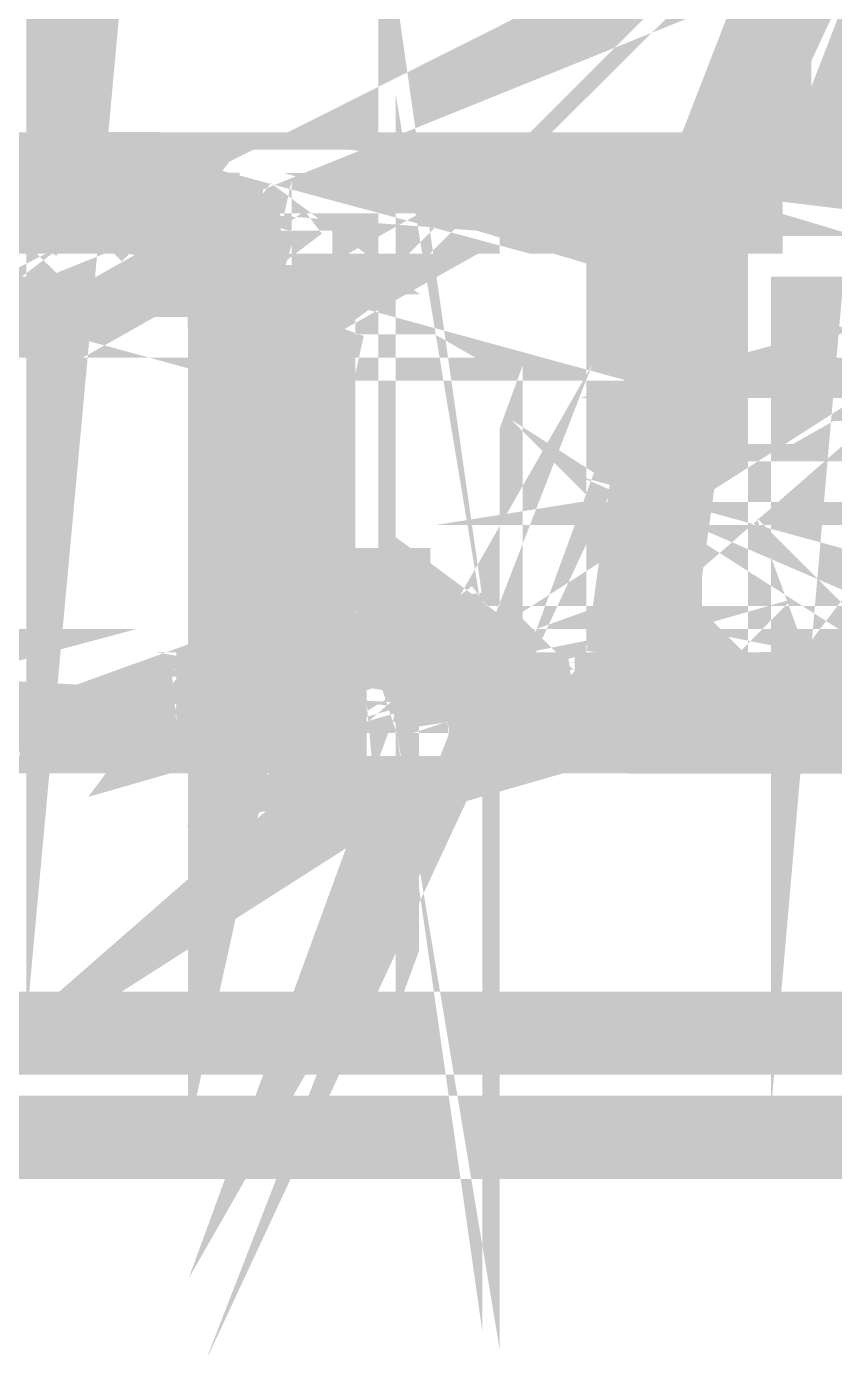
# Model space of a CAD drawing. Header units: inches. Extents: x -524 to 1067, y -71 to 1110.
# Drawn here: x 717.57 to 726.58, y 120.36 to 135.09 of the extents above; entities that cross this region are included whole.
import ezdxf

# ---------------------------------------------------------------- set-up
doc = ezdxf.new("R2010")
doc.units = ezdxf.units.IN
doc.header["$MEASUREMENT"] = 0
doc.layers.add('H', color=7, linetype='Continuous')
doc.layers.add('P', color=7, linetype='Continuous')

msp = doc.modelspace()

# ---------------------------------------------------------------- hatches: boundary and pattern name
at = {"layer": 'H', "linetype": 'Continuous'}
for points in [[(717.4406984323562, 133.1418541869889), (717.6998369223977, 133.3352955950482), (719.3094154309665, 133.3352955950482), (719.502856839026, 133.1418541869889), (717.4406984323562, 133.1418541869889)], [(723.4957794884006, 133.1418541869889), (723.4957794884006, 133.3352955950482), (726.0032181173954, 133.3352955950482), (726.0032181173954, 133.1418541869889), (723.4957794884006, 133.1418541869889)], [(716.7326298821013, 132.6235772069056), (716.7326298821013, 132.8827156969471), (716.991768372143, 132.8827156969471), (717.1852097802023, 133.1418541869889), (717.6998369223977, 133.1418541869889), (717.4406984323562, 132.8827156969471), (717.1852097802023, 132.8827156969471), (717.1852097802023, 132.6235772069056), (716.7326298821013, 132.6235772069056)], [(719.0502769409247, 132.8827156969471), (718.8604853707534, 133.1418541869889), (719.7583454911796, 132.8827156969471), (719.0502769409247, 132.8827156969471)], [(719.7583454911796, 132.8827156969471), (718.8604853707534, 133.1418541869889), (719.7583454911796, 133.1418541869889), (719.7583454911796, 132.8827156969471)], [(724.2038480386555, 132.8827156969471), (724.2038480386555, 133.1418541869889), (725.2951495671407, 133.1418541869889), (725.2951495671407, 132.8827156969471), (725.1053579969694, 132.8827156969471), (725.1053579969694, 132.6235772069056), (724.3936396088266, 132.8827156969471), (724.2038480386555, 132.8827156969471)], [(720.0174839812212, 132.1746471466925), (719.3094154309665, 132.8827156969471), (720.0174839812212, 132.8827156969471), (720.4700638793222, 132.4337856367341), (720.4700638793222, 131.9155086566508), (720.7255525314761, 131.7257170864793), (720.7255525314761, 131.2731371883785), (720.0174839812212, 131.4665785964377), (720.0174839812212, 132.1746471466925)], [(724.3936396088266, 132.6235772069056), (724.3936396088266, 132.8827156969471), (725.1053579969694, 132.6235772069056), (724.3936396088266, 132.6235772069056)], [(724.3936396088266, 127.7984915190871), (724.3936396088266, 132.6235772069056), (725.1053579969694, 132.6235772069056), (725.1053579969694, 127.9882830892584), (724.3936396088266, 127.7984915190871)], [(720.0174839812212, 127.7984915190871), (720.0174839812212, 131.4665785964377), (720.7255525314761, 131.2731371883785), (720.7255525314761, 127.9882830892584), (720.0174839812212, 127.7984915190871)], [(722.3351310400446, 127.3459116209861), (721.886200979832, 128.7000014774011), (722.0759925500031, 128.7000014774011), (722.0759925500031, 128.5065600693418), (722.3351310400446, 127.3459116209861)], [(722.3351310400446, 127.3459116209861), (722.0759925500031, 128.5065600693418), (722.3351310400446, 128.2474215793002), (722.3351310400446, 127.3459116209861)], [(722.3351310400446, 127.3459116209861), (722.3351310400446, 128.2474215793002), (722.5285724481039, 127.9882830892584), (722.3351310400446, 127.3459116209861)], [(720.0174839812212, 127.7984915190871), (720.7255525314761, 127.9882830892584), (720.7255525314761, 127.7984915190871), (720.0174839812212, 127.7984915190871)], [(722.3351310400446, 127.3459116209861), (722.5285724481039, 127.9882830892584), (722.5285724481039, 127.7984915190871), (722.7877109381457, 127.7984915190871), (722.3351310400446, 127.3459116209861)], [(724.3936396088266, 127.7984915190871), (725.1053579969694, 127.9882830892584), (725.1053579969694, 127.7984915190871), (724.3936396088266, 127.7984915190871)], [(719.7583454911796, 127.5393530290453), (720.7255525314761, 127.7984915190871), (720.9189939395353, 127.5393530290453), (719.7583454911796, 127.5393530290453)], [(719.7583454911796, 127.5393530290453), (720.0174839812212, 127.7984915190871), (720.7255525314761, 127.7984915190871), (719.7583454911796, 127.5393530290453)], [(722.3351310400446, 127.3459116209861), (722.9775025083172, 127.7984915190871), (723.2366409983588, 127.5393530290453), (722.3351310400446, 127.3459116209861)], [(722.3351310400446, 127.3459116209861), (722.7877109381457, 127.7984915190871), (722.9775025083172, 127.7984915190871), (722.3351310400446, 127.3459116209861)], [(724.2038480386555, 127.5393530290453), (725.1053579969694, 127.7984915190871), (725.1053579969694, 127.5393530290453), (724.2038480386555, 127.5393530290453)], [(724.2038480386555, 127.5393530290453), (724.3936396088266, 127.7984915190871), (725.1053579969694, 127.7984915190871), (724.2038480386555, 127.5393530290453)], [(727.1638665657513, 127.3459116209861), (726.2623566074371, 127.5393530290453), (726.5214950974789, 127.7984915190871), (727.1638665657513, 127.3459116209861)], [(727.1638665657513, 127.3459116209861), (726.5214950974789, 127.7984915190871), (726.71128666765, 127.7984915190871), (727.1638665657513, 127.3459116209861)], [(719.3094154309665, 127.3459116209861), (719.3094154309665, 127.5393530290453), (721.3679239997484, 127.5393530290453), (721.3679239997484, 127.3459116209861), (719.3094154309665, 127.3459116209861)], [(722.3351310400446, 127.3459116209861), (725.813426547224, 127.5393530290453), (727.1638665657513, 127.3459116209861), (722.3351310400446, 127.3459116209861)], [(722.3351310400446, 127.3459116209861), (723.6855710585719, 127.5393530290453), (725.813426547224, 127.5393530290453), (722.3351310400446, 127.3459116209861)], [(722.3351310400446, 127.3459116209861), (723.2366409983588, 127.5393530290453), (723.6855710585719, 127.5393530290453), (722.3351310400446, 127.3459116209861)], [(727.1638665657513, 127.3459116209861), (725.813426547224, 127.5393530290453), (726.2623566074371, 127.5393530290453), (727.1638665657513, 127.3459116209861)]]:
    msp.add_hatch(color=256, dxfattribs=at).paths.add_polyline_path(points)

# ---------------------------------------------------------------- linework, layer by layer
at = {"layer": 'P'}
for points, const_width in [([(726.9047280757095, 141.5109324639691), (726.4557980154964, 136.3610112041265), (726.4557980154964, 141.5109324639691)], 1.160648448355721), ([(718.3422083906703, 138.67865826295), (718.1524168204987, 136.6164998562803), (718.1524168204987, 136.8099412643396)], 1.160648448355721), ([(727.1638665657513, 136.6164998562803), (728.0653765240652, 137.0690797543812), (727.4230050557928, 136.8099412643396)], 1.160648448355721), ([(726.71128666765, 136.3610112041265), (727.4230050557928, 137.0690797543812), (726.71128666765, 136.3610112041265), (727.4230050557928, 137.0690797543812), (726.4557980154964, 136.3610112041265)], 1.15699861046781), ([(727.4230050557928, 137.0690797543812), (726.4557980154964, 136.3610112041265), (727.1638665657513, 137.0690797543812), (727.4230050557928, 137.0690797543812)], 1.15699861046781), ([(718.1524168204987, 136.3610112041265), (718.7947882887711, 136.8099412643396), (718.3422083906703, 136.3610112041265), (718.1524168204987, 136.3610112041265)], 1.160648448355721), ([(726.4557980154964, 136.3610112041265), (726.9047280757095, 137.324568406535), (726.9047280757095, 137.5180098145943), (726.4557980154964, 136.3610112041265)], 1.15699861046781), ([(731.3465807852974, 133.141854186989), (732.5072292336529, 131.7257170864793), (731.5400221933567, 132.6892742888879)], 1.160648448355721), ([(718.7947882887711, 136.8099412643396), (718.3422083906703, 136.3610112041265), (718.7947882887711, 136.6164998562803)], 1.160648448355721), ([(722.0759925500031, 128.5065600693418), (722.2694339580623, 127.3459116209861), (722.0759925500031, 128.7000014774011), (722.0759925500031, 128.5065600693418)], 1.15699861046781), ([(722.2694339580623, 128.2474215793002), (722.2694339580623, 127.3459116209861), (722.0759925500031, 128.5065600693418)], 1.15699861046781), ([(707.6554830548666, 133.141854186989), (705.4035330780255, 133.3352955950482), (707.6554830548666, 133.3352955950482), (707.6554830548666, 133.141854186989)], 1.160648448355721), ([(719.502856839026, 133.141854186989), (717.4406984323562, 133.141854186989), (719.2437183489842, 133.3352955950482)], 1.15699861046781), ([(726.0032181173954, 133.3352955950482), (723.430082406418, 133.3352955950482), (726.0032181173954, 133.141854186989)], 1.15699861046781), ([(717.4406984323562, 133.141854186989), (719.2437183489842, 133.3352955950482), (717.6341398404154, 133.3352955950482), (717.4406984323562, 133.141854186989)], 1.15699861046781), ([(719.0502769409247, 133.3352955950482), (717.893278330457, 133.3352955950482), (717.6341398404154, 133.3352955950482)], 1.160648448355721), ([(719.2437183489842, 133.3352955950482), (717.6341398404154, 133.3352955950482), (719.0502769409247, 133.3352955950482), (719.2437183489842, 133.3352955950482)], 1.15699861046781), ([(717.6341398404154, 133.3352955950482), (719.0502769409247, 133.3352955950482)], 1.15699861046781), ([(719.0502769409247, 133.3352955950482), (717.893278330457, 133.3352955950482), (717.893278330457, 133.3352955950482)], 1.160648448355721), ([(719.0502769409247, 133.3352955950482), (719.0502769409247, 133.3352955950482), (717.893278330457, 133.3352955950482)], 1.160648448355721), ([(717.893278330457, 133.3352955950482), (719.0502769409247, 133.3352955950482)], 1.15699861046781), ([(717.893278330457, 133.3352955950482), (719.0502769409247, 133.3352955950482)], 1.15699861046781), ([(718.1524168204987, 133.3352955950482), (719.0502769409247, 133.3352955950482), (718.1524168204987, 133.3352955950482)], 1.15699861046781), ([(718.3422083906703, 133.3352955950482), (718.7947882887711, 133.3352955950482), (718.1524168204987, 133.3352955950482), (718.3422083906703, 133.3352955950482)], 1.15699861046781), ([(718.7947882887711, 133.3352955950482), (718.1524168204987, 133.3352955950482), (719.0502769409247, 133.3352955950482), (718.7947882887711, 133.3352955950482)], 1.15699861046781), ([(718.6013468807118, 133.3352955950482), (718.3422083906703, 133.3352955950482)], 1.160648448355721), ([(718.3422083906703, 133.3352955950482), (718.6013468807118, 133.3352955950482), (718.7947882887711, 133.3352955950482), (718.6013468807118, 133.3352955950482)], 1.15699861046781), ([(719.2437183489842, 133.3352955950482), (719.502856839026, 133.141854186989)], 1.160648448355721), ([(730.6385122350425, 133.3352955950482), (729.2223751345332, 133.3352955950482), (730.8319536431018, 133.141854186989)], 1.15699861046781), ([(726.0032181173954, 133.141854186989), (723.430082406418, 133.141854186989), (723.430082406418, 133.3352955950482)], 1.160648448355721), ([(723.430082406418, 133.3352955950482), (726.0032181173954, 133.141854186989)], 1.15699861046781), ([(726.0032181173954, 133.141854186989), (726.0032181173954, 133.3352955950482)], 1.160648448355721), ([(719.7583454911796, 133.141854186989), (718.7947882887711, 133.141854186989), (719.7583454911796, 132.8827156969472)], 1.160648448355721), ([(717.6341398404154, 133.141854186989), (717.1852097802023, 133.141854186989), (717.4406984323562, 132.8827156969472)], 1.160648448355721), ([(716.991768372143, 132.8827156969472), (717.1852097802023, 133.141854186989)], 1.160648448355721), ([(717.893278330457, 133.141854186989), (717.1852097802023, 133.141854186989)], 1.160648448355721), ([(717.1852097802023, 133.141854186989), (717.4406984323562, 132.8827156969472)], 1.160648448355721), ([(718.3422083906703, 133.141854186989), (717.1852097802023, 133.141854186989)], 1.160648448355721), ([(718.1524168204987, 133.141854186989), (717.1852097802023, 133.141854186989)], 1.160648448355721), ([(717.893278330457, 133.141854186989), (717.1852097802023, 133.141854186989), (717.1852097802023, 133.141854186989), (717.893278330457, 133.141854186989)], 1.160648448355721), ([(718.3422083906703, 133.141854186989), (717.1852097802023, 133.141854186989)], 1.160648448355721), ([(717.4406984323562, 133.141854186989), (717.1852097802023, 133.141854186989)], 1.160648448355721), ([(717.1852097802023, 133.141854186989), (717.893278330457, 133.141854186989)], 1.15699861046781), ([(717.1852097802023, 133.141854186989), (718.3422083906703, 133.141854186989)], 1.15699861046781), ([(717.1852097802023, 133.141854186989), (717.893278330457, 133.141854186989), (718.1524168204987, 133.141854186989)], 1.15699861046781), ([(717.1852097802023, 133.141854186989), (717.893278330457, 133.141854186989)], 1.15699861046781), ([(717.1852097802023, 133.141854186989), (717.893278330457, 133.141854186989)], 1.15699861046781), ([(717.1852097802023, 133.141854186989), (719.502856839026, 133.141854186989)], 1.15699861046781), ([(717.1852097802023, 133.141854186989), (719.502856839026, 133.141854186989), (717.4406984323562, 133.141854186989)], 1.15699861046781), ([(717.4406984323562, 133.141854186989), (719.502856839026, 133.141854186989), (719.502856839026, 133.141854186989), (717.4406984323562, 133.141854186989)], 1.160648448355721), ([(717.4406984323562, 133.141854186989), (717.4406984323562, 133.141854186989)], 1.160648448355721), ([(717.4406984323562, 132.8827156969472), (717.6341398404154, 133.141854186989)], 1.15699861046781), ([(719.502856839026, 133.141854186989), (717.4406984323562, 133.141854186989)], 1.15699861046781), ([(719.502856839026, 133.141854186989), (717.4406984323562, 133.141854186989)], 1.15699861046781), ([(717.893278330457, 133.141854186989), (717.893278330457, 133.141854186989)], 1.160648448355721), ([(719.7583454911796, 133.141854186989), (718.3422083906703, 133.141854186989)], 1.160648448355721), ([(719.502856839026, 133.141854186989), (718.3422083906703, 133.141854186989)], 1.160648448355721), ([(719.7583454911796, 133.141854186989), (718.3422083906703, 133.141854186989), (718.3422083906703, 133.141854186989)], 1.160648448355721), ([(719.502856839026, 133.141854186989), (718.3422083906703, 133.141854186989)], 1.160648448355721), ([(718.3422083906703, 133.141854186989), (719.7583454911796, 133.141854186989)], 1.15699861046781), ([(718.3422083906703, 133.141854186989), (719.7583454911796, 133.141854186989), (719.502856839026, 133.141854186989)], 1.15699861046781), ([(718.3422083906703, 133.141854186989), (719.7583454911796, 133.141854186989)], 1.15699861046781), ([(718.6013468807118, 133.141854186989), (719.7583454911796, 133.141854186989)], 1.15699861046781), ([(718.7947882887711, 133.141854186989), (718.6013468807118, 133.141854186989)], 1.15699861046781), ([(718.7947882887711, 133.141854186989), (719.7583454911796, 132.8827156969472), (718.7947882887711, 133.141854186989), (719.7583454911796, 132.8827156969472)], 1.160648448355721), ([(719.0502769409247, 132.8827156969472), (718.7947882887711, 133.141854186989)], 1.160648448355721), ([(719.7583454911796, 133.141854186989), (718.7947882887711, 133.141854186989)], 1.160648448355721), ([(719.7583454911796, 132.8827156969472), (719.7583454911796, 133.141854186989)], 1.15699861046781), ([(725.7477294652417, 133.141854186989), (723.430082406418, 133.141854186989)], 1.160648448355721), ([(726.0032181173954, 133.141854186989), (723.430082406418, 133.141854186989)], 1.160648448355721), ([(723.430082406418, 133.141854186989), (725.7477294652417, 133.141854186989)], 1.15699861046781), ([(723.430082406418, 133.141854186989), (725.7477294652417, 133.141854186989), (726.0032181173954, 133.141854186989)], 1.15699861046781), ([(723.6855710585719, 133.141854186989), (725.7477294652417, 133.141854186989), (723.9447095486137, 133.141854186989), (723.6855710585719, 133.141854186989)], 1.160648448355721), ([(725.7477294652417, 133.141854186989), (723.9447095486137, 133.141854186989)], 1.160648448355721), ([(725.5542880571825, 133.141854186989), (724.1381509566729, 133.141854186989), (723.9447095486137, 133.141854186989)], 1.160648448355721), ([(723.9447095486137, 133.141854186989), (725.5542880571825, 133.141854186989), (725.7477294652417, 133.141854186989)], 1.15699861046781), ([(723.9447095486137, 133.141854186989), (725.5542880571825, 133.141854186989)], 1.15699861046781), ([(725.5542880571825, 133.141854186989), (724.1381509566729, 133.141854186989)], 1.160648448355721), ([(725.2951495671407, 133.141854186989), (724.1381509566729, 132.8827156969472)], 1.160648448355721), ([(725.2951495671407, 133.141854186989), (724.1381509566729, 132.8827156969472)], 1.160648448355721), ([(724.1381509566729, 133.141854186989), (725.2951495671407, 133.141854186989)], 1.15699861046781), ([(724.1381509566729, 133.141854186989), (725.2951495671407, 133.141854186989)], 1.15699861046781), ([(724.1381509566729, 132.8827156969472), (724.1381509566729, 133.141854186989)], 1.15699861046781), ([(724.1381509566729, 132.8827156969472), (725.2951495671407, 132.8827156969472), (725.2951495671407, 133.141854186989)], 1.15699861046781), ([(725.2951495671407, 133.141854186989), (725.5542880571825, 133.141854186989)], 1.160648448355721), ([(714.4149828232778, 132.8827156969472), (713.7069142730231, 132.8827156969472), (714.4149828232778, 132.6892742888879)], 1.15699861046781), ([(713.7069142730231, 132.8827156969472), (714.4149828232778, 132.6892742888879), (713.7069142730231, 132.6892742888879), (713.7069142730231, 132.8827156969472)], 1.15699861046781), ([(717.1852097802023, 132.8827156969472), (716.7326298821013, 132.8827156969472)], 1.160648448355721), ([(717.1852097802023, 132.6892742888879), (716.7326298821013, 132.6892742888879), (716.7326298821013, 132.8827156969472)], 1.160648448355721), ([(716.7326298821013, 132.8827156969472), (717.1852097802023, 132.6892742888879)], 1.15699861046781), ([(716.7326298821013, 132.8827156969472), (717.1852097802023, 132.6892742888879)], 1.15699861046781), ([(716.991768372143, 132.8827156969472), (717.4406984323562, 132.8827156969472), (717.4406984323562, 132.8827156969472), (716.991768372143, 132.8827156969472)], 1.160648448355721), ([(717.4406984323562, 132.8827156969472), (716.991768372143, 132.8827156969472)], 1.15699861046781), ([(717.4406984323562, 132.8827156969472), (716.991768372143, 132.8827156969472)], 1.15699861046781), ([(717.4406984323562, 132.8827156969472), (716.991768372143, 132.8827156969472)], 1.15699861046781), ([(717.4406984323562, 132.8827156969472), (716.991768372143, 132.8827156969472), (717.1852097802023, 132.8827156969472), (717.4406984323562, 132.8827156969472)], 1.15699861046781), ([(717.1852097802023, 132.6892742888879), (717.1852097802023, 132.8827156969472)], 1.160648448355721), ([(719.502856839026, 132.6892742888879), (720.2109253892804, 132.6892742888879), (719.9517868992389, 132.8827156969472)], 1.160648448355721), ([(719.0502769409247, 132.8827156969472), (719.9517868992389, 132.8827156969472)], 1.160648448355721), ([(719.0502769409247, 132.8827156969472), (719.9517868992389, 132.8827156969472), (719.7583454911796, 132.8827156969472)], 1.160648448355721), ([(719.9517868992389, 132.8827156969472), (719.0502769409247, 132.8827156969472)], 1.15699861046781), ([(719.7583454911796, 132.8827156969472), (719.0502769409247, 132.8827156969472)], 1.15699861046781), ([(719.7583454911796, 132.8827156969472), (719.0502769409247, 132.8827156969472)], 1.15699861046781), ([(719.2437183489842, 132.8827156969472), (719.9517868992389, 132.8827156969472)], 1.160648448355721), ([(719.2437183489842, 132.8827156969472), (719.2437183489842, 132.8827156969472)], 1.160648448355721), ([(719.2437183489842, 132.8827156969472), (719.9517868992389, 132.8827156969472), (719.9517868992389, 132.8827156969472), (719.2437183489842, 132.8827156969472)], 1.160648448355721), ([(719.502856839026, 132.6892742888879), (719.2437183489842, 132.8827156969472)], 1.160648448355721), ([(719.9517868992389, 132.8827156969472), (719.2437183489842, 132.8827156969472)], 1.15699861046781), ([(719.9517868992389, 132.8827156969472), (719.2437183489842, 132.8827156969472)], 1.15699861046781), ([(719.9517868992389, 132.8827156969472), (719.502856839026, 132.6892742888879)], 1.15699861046781), ([(719.9517868992389, 132.8827156969472), (719.502856839026, 132.6892742888879)], 1.15699861046781), ([(725.039660914987, 132.8827156969472), (724.3936396088266, 132.8827156969472), (725.039660914987, 132.6892742888879)], 1.15699861046781), ([(725.2951495671407, 132.8827156969472), (724.1381509566729, 132.8827156969472), (724.1381509566729, 132.8827156969472), (725.2951495671407, 132.8827156969472)], 1.160648448355721), ([(724.3936396088266, 132.8827156969472), (724.1381509566729, 132.8827156969472)], 1.160648448355721), ([(724.1381509566729, 132.8827156969472), (725.2951495671407, 132.8827156969472)], 1.15699861046781), ([(724.1381509566729, 132.8827156969472), (725.2951495671407, 132.8827156969472)], 1.15699861046781), ([(724.1381509566729, 132.8827156969472), (725.2951495671407, 132.8827156969472), (724.3936396088266, 132.8827156969472)], 1.15699861046781), ([(724.3936396088266, 132.8827156969472), (725.039660914987, 132.8827156969472)], 1.160648448355721), ([(724.3936396088266, 132.8827156969472), (725.039660914987, 132.8827156969472)], 1.160648448355721), ([(724.3936396088266, 132.8827156969472), (724.3936396088266, 132.8827156969472)], 1.160648448355721), ([(724.3936396088266, 132.8827156969472), (725.039660914987, 132.6892742888879), (724.3936396088266, 132.8827156969472)], 1.15699861046781), ([(725.2951495671407, 132.8827156969472), (724.3936396088266, 132.8827156969472)], 1.15699861046781), ([(725.039660914987, 132.8827156969472), (724.3936396088266, 132.8827156969472)], 1.15699861046781), ([(725.039660914987, 132.6892742888879), (725.039660914987, 132.8827156969472)], 1.160648448355721), ([(725.039660914987, 132.8827156969472), (725.2951495671407, 132.8827156969472)], 1.15699861046781), ([(725.2951495671407, 132.8827156969472), (725.2951495671407, 132.8827156969472)], 1.160648448355721), ([(725.7477294652417, 127.5393530290454), (727.1638665657513, 127.3459116209861), (726.0032181173954, 127.5393530290454)], 1.15699861046781), ([(716.7326298821013, 132.6892742888879), (716.991768372143, 132.4337856367341), (716.4771412299476, 132.4337856367341)], 1.160648448355721), ([(717.1852097802023, 132.6892742888879), (716.7326298821013, 132.6892742888879)], 1.160648448355721), ([(716.7326298821013, 132.6892742888879), (717.1852097802023, 132.6892742888879)], 1.15699861046781), ([(720.2109253892804, 132.6892742888879), (719.7583454911796, 132.4337856367341), (720.4043667973397, 132.4337856367341)], 1.15699861046781), ([(719.502856839026, 132.6892742888879), (720.2109253892804, 132.6892742888879)], 1.160648448355721), ([(719.502856839026, 132.6892742888879), (719.502856839026, 132.6892742888879)], 1.160648448355721), ([(719.502856839026, 132.6892742888879), (720.2109253892804, 132.6892742888879), (720.2109253892804, 132.6892742888879), (719.502856839026, 132.6892742888879)], 1.160648448355721), ([(720.2109253892804, 132.6892742888879), (719.502856839026, 132.6892742888879)], 1.15699861046781), ([(720.2109253892804, 132.6892742888879), (719.502856839026, 132.6892742888879)], 1.15699861046781), ([(720.2109253892804, 132.6892742888879), (719.7583454911796, 132.4337856367341), (719.502856839026, 132.6892742888879)], 1.15699861046781), ([(719.9517868992389, 131.53227567842), (720.6598554494938, 131.2731371883785), (719.9517868992389, 131.53227567842), (720.6598554494938, 131.2731371883785), (719.9517868992389, 128.0539801712409), (719.9517868992389, 131.53227567842)], 1.15699861046781), ([(720.4043667973397, 132.4337856367341), (720.2109253892804, 132.6892742888879)], 1.160648448355721), ([(725.039660914987, 132.6892742888879), (724.3936396088266, 132.6892742888879)], 1.160648448355721), ([(725.039660914987, 132.6892742888879), (724.3936396088266, 128.0539801712409)], 1.160648448355721), ([(725.039660914987, 132.6892742888879), (724.3936396088266, 128.0539801712409)], 1.160648448355721), ([(725.039660914987, 132.6892742888879), (725.039660914987, 132.6892742888879), (724.3936396088266, 132.6892742888879)], 1.160648448355721), ([(724.3936396088266, 132.6892742888879), (725.039660914987, 132.6892742888879)], 1.15699861046781), ([(724.3936396088266, 132.6892742888879), (725.039660914987, 132.6892742888879)], 1.15699861046781), ([(724.3936396088266, 128.0539801712409), (724.3936396088266, 132.6892742888879)], 1.15699861046781), ([(724.3936396088266, 128.0539801712409), (725.039660914987, 128.0539801712409), (725.039660914987, 132.6892742888879)], 1.15699861046781), ([(724.3936396088266, 132.6892742888879), (725.039660914987, 132.6892742888879)], 1.15699861046781), ([(716.7326298821013, 132.4337856367341), (716.4771412299476, 132.2403442286749), (716.7326298821013, 132.2403442286749), (716.7326298821013, 132.4337856367341)], 1.15699861046781), ([(720.4043667973397, 132.2403442286749), (719.9517868992389, 132.2403442286749), (720.4043667973397, 131.9812057386332), (720.4043667973397, 132.2403442286749)], 1.15699861046781), ([(719.7583454911796, 132.4337856367341), (720.4043667973397, 132.2403442286749), (720.4043667973397, 132.4337856367341)], 1.160648448355721), ([(719.7583454911796, 132.4337856367341), (719.7583454911796, 132.4337856367341)], 1.160648448355721), ([(719.7583454911796, 132.4337856367341), (720.4043667973397, 132.2403442286749)], 1.160648448355721), ([(719.9517868992389, 132.2403442286749), (719.7583454911796, 132.4337856367341)], 1.160648448355721), ([(719.7583454911796, 132.4337856367341), (720.4043667973397, 132.4337856367341), (719.7583454911796, 132.4337856367341)], 1.15699861046781), ([(720.4043667973397, 132.4337856367341), (719.7583454911796, 132.4337856367341)], 1.15699861046781), ([(716.4771412299476, 132.2403442286749), (716.7326298821013, 131.9812057386332), (716.4771412299476, 131.9812057386332), (716.4771412299476, 132.2403442286749)], 1.15699861046781), ([(719.9517868992389, 132.2403442286749), (720.4043667973397, 131.9812057386332), (719.9517868992389, 131.9812057386332), (719.9517868992389, 132.2403442286749)], 1.15699861046781), ([(719.9517868992389, 132.2403442286749), (720.4043667973397, 132.2403442286749), (720.4043667973397, 132.2403442286749), (719.9517868992389, 132.2403442286749)], 1.160648448355721), ([(719.9517868992389, 132.2403442286749), (719.9517868992389, 132.2403442286749)], 1.160648448355721), ([(720.4043667973397, 132.2403442286749), (719.9517868992389, 132.2403442286749)], 1.15699861046781), ([(720.4043667973397, 132.2403442286749), (719.9517868992389, 132.2403442286749)], 1.15699861046781), ([(720.4043667973397, 132.2403442286749), (719.9517868992389, 132.2403442286749)], 1.15699861046781), ([(728.0653765240652, 131.9812057386332), (728.5800036662606, 131.9812057386332), (728.0653765240652, 131.7257170864793), (728.0653765240652, 131.9812057386332)], 1.15699861046781), ([(719.9517868992389, 131.9812057386332), (720.4043667973397, 131.9812057386332), (719.9517868992389, 131.7257170864793)], 1.15699861046781), ([(719.9517868992389, 131.7257170864793), (719.9517868992389, 131.9812057386332)], 1.160648448355721), ([(720.4043667973397, 131.9812057386332), (719.9517868992389, 131.9812057386332), (720.4043667973397, 131.9812057386332)], 1.15699861046781), ([(720.4043667973397, 131.9812057386332), (719.9517868992389, 131.7257170864793)], 1.15699861046781), ([(720.4043667973397, 131.9812057386332), (720.4043667973397, 131.9812057386332)], 1.160648448355721), ([(720.6598554494938, 131.7257170864793), (720.4043667973397, 131.9812057386332)], 1.15699861046781), ([(720.6598554494938, 131.7257170864793), (719.9517868992389, 131.7257170864793), (720.6598554494938, 131.53227567842), (720.6598554494938, 131.7257170864793)], 1.15699861046781), ([(719.9517868992389, 131.7257170864793), (720.6598554494938, 131.7257170864793)], 1.160648448355721), ([(719.9517868992389, 131.7257170864793), (720.6598554494938, 131.7257170864793)], 1.160648448355721), ([(719.9517868992389, 131.7257170864793), (719.9517868992389, 131.7257170864793)], 1.160648448355721), ([(720.6598554494938, 131.7257170864793), (719.9517868992389, 131.7257170864793)], 1.15699861046781), ([(719.9517868992389, 131.7257170864793), (720.6598554494938, 131.53227567842)], 1.15699861046781), ([(719.9517868992389, 131.53227567842), (719.9517868992389, 131.7257170864793)], 1.15699861046781), ([(728.7734450743199, 131.7257170864793), (728.0653765240652, 131.53227567842), (728.7734450743199, 131.53227567842)], 1.15699861046781), ([(720.6598554494938, 131.53227567842), (719.9517868992389, 131.53227567842)], 1.160648448355721), ([(720.6598554494938, 131.53227567842), (719.9517868992389, 131.53227567842)], 1.160648448355721), ([(719.9517868992389, 131.53227567842), (720.6598554494938, 131.2731371883785)], 1.15699861046781), ([(720.6598554494938, 131.2731371883785), (720.6598554494938, 131.53227567842)], 1.160648448355721), ([(722.9775025083172, 127.7984915190872), (722.2694339580623, 127.3459116209861), (722.7877109381457, 127.7984915190872)], 1.160648448355721), ([(720.6598554494938, 131.2731371883785), (719.9517868992389, 128.0539801712409), (720.6598554494938, 128.0539801712409)], 1.15699861046781), ([(720.6598554494938, 128.0539801712409), (720.6598554494938, 131.2731371883785)], 1.160648448355721), ([(729.2223751345332, 130.8242071281654), (728.5800036662606, 130.8242071281654), (729.2223751345332, 131.0176485362247), (729.2223751345332, 130.8242071281654)], 1.15699861046781), ([(729.0289337264737, 131.0176485362247), (728.3208651762191, 131.0176485362247), (728.7734450743199, 131.2731371883785)], 1.15699861046781), ([(728.3208651762191, 131.2731371883785), (728.7734450743199, 131.2731371883785), (728.3208651762191, 131.0176485362247)], 1.15699861046781), ([(728.5800036662606, 130.8242071281654), (729.2223751345332, 131.0176485362247), (728.3208651762191, 131.0176485362247)], 1.15699861046781), ([(722.2694339580623, 127.3459116209861), (722.5285724481039, 127.7984915190872), (722.5285724481039, 128.0539801712409), (722.2694339580623, 127.3459116209861)], 1.15699861046781), ([(731.0910921331433, 130.3716272300644), (729.4815136245747, 130.1161385779106), (731.0910921331433, 130.1161385779106)], 1.15699861046781), ([(729.4815136245747, 130.3716272300644), (731.0910921331433, 130.3716272300644), (729.4815136245747, 130.1161385779106), (729.4815136245747, 130.3716272300644)], 1.15699861046781), ([(722.2694339580623, 128.2474215793002), (722.5285724481039, 128.0539801712409), (722.2694339580623, 127.3459116209861), (722.2694339580623, 128.2474215793002)], 1.15699861046781), ([(726.4557980154964, 127.7984915190872), (727.1638665657513, 127.3459116209861), (726.71128666765, 127.7984915190872)], 1.160648448355721), ([(730.8319536431018, 127.5393530290454), (731.5400221933567, 127.3459116209861), (731.0910921331433, 127.5393530290454), (730.8319536431018, 127.5393530290454)], 1.15699861046781), ([(726.71128666765, 127.7984915190872), (727.1638665657513, 127.3459116209861), (726.9047280757095, 128.0539801712409), (726.71128666765, 127.7984915190872)], 1.160648448355721), ([(722.0759925500031, 128.7000014774011), (721.8205038978494, 128.7000014774011), (722.2694339580623, 127.3459116209861)], 1.160648448355721), ([(722.0759925500031, 128.7000014774011), (722.0759925500031, 128.7000014774011), (722.0759925500031, 128.7000014774011)], 1.160648448355721), ([(722.2694339580623, 127.3459116209861), (722.0759925500031, 128.7000014774011)], 1.15699861046781), ([(722.0759925500031, 128.5065600693418), (722.2694339580623, 128.2474215793002)], 1.160648448355721), ([(722.2694339580623, 128.2474215793002), (722.2694339580623, 128.2474215793002)], 1.160648448355721), ([(722.2694339580623, 128.2474215793002), (722.2694339580623, 127.3459116209861), (722.2694339580623, 128.2474215793002)], 1.15699861046781), ([(727.1638665657513, 128.2474215793002), (726.9047280757095, 128.0539801712409)], 1.160648448355721), ([(724.3936396088266, 127.7984915190872), (725.039660914987, 127.7984915190872), (724.1381509566729, 127.5393530290454), (724.3936396088266, 127.7984915190872)], 1.160648448355721), ([(713.7069142730231, 127.7984915190872), (714.4149828232778, 127.7984915190872), (713.4514256208693, 127.5393530290454), (713.7069142730231, 127.7984915190872)], 1.160648448355721), ([(719.9517868992389, 127.7984915190872), (720.6598554494938, 127.7984915190872), (719.7583454911796, 127.5393530290454), (719.9517868992389, 127.7984915190872)], 1.160648448355721), ([(719.9517868992389, 128.0539801712409), (720.6598554494938, 128.0539801712409), (719.9517868992389, 127.7984915190872), (719.9517868992389, 128.0539801712409)], 1.15699861046781), ([(722.9775025083172, 127.7984915190872), (723.2366409983588, 127.5393530290454), (722.2694339580623, 127.3459116209861), (722.9775025083172, 127.7984915190872)], 1.160648448355721), ([(720.6598554494938, 128.0539801712409), (719.9517868992389, 127.7984915190872), (720.6598554494938, 128.0539801712409), (719.9517868992389, 127.7984915190872)], 1.15699861046781), ([(720.6598554494938, 127.7984915190872), (720.6598554494938, 128.0539801712409)], 1.15699861046781), ([(722.5285724481039, 128.0539801712409), (722.2694339580623, 127.3459116209861), (722.5285724481039, 128.0539801712409)], 1.15699861046781), ([(722.5285724481039, 128.0539801712409), (722.5285724481039, 128.0539801712409)], 1.160648448355721), ([(724.3936396088266, 128.0539801712409), (725.039660914987, 128.0539801712409), (724.3936396088266, 127.7984915190872), (724.3936396088266, 128.0539801712409)], 1.15699861046781), ([(725.039660914987, 128.0539801712409), (724.3936396088266, 127.7984915190872), (725.039660914987, 128.0539801712409), (724.3936396088266, 127.7984915190872)], 1.15699861046781), ([(726.1966595254548, 127.5393530290454), (727.1638665657513, 127.3459116209861), (726.4557980154964, 127.7984915190872)], 1.160648448355721), ([(725.039660914987, 127.7984915190872), (725.039660914987, 128.0539801712409)], 1.15699861046781), ([(727.1638665657513, 127.3459116209861), (726.9047280757095, 128.0539801712409), (726.9047280757095, 128.0539801712409), (727.1638665657513, 127.3459116209861), (726.9047280757095, 128.0539801712409), (727.1638665657513, 127.3459116209861), (726.9047280757095, 128.0539801712409)], 1.160648448355721), ([(719.7583454911796, 127.5393530290454), (720.6598554494938, 127.7984915190872)], 1.160648448355721), ([(719.9517868992389, 127.7984915190872), (720.6598554494938, 127.7984915190872)], 1.160648448355721), ([(719.9517868992389, 127.7984915190872), (720.6598554494938, 127.7984915190872)], 1.160648448355721), ([(719.9517868992389, 127.7984915190872), (720.6598554494938, 127.7984915190872), (720.6598554494938, 127.7984915190872)], 1.160648448355721), ([(719.9517868992389, 127.7984915190872), (720.6598554494938, 127.7984915190872)], 1.160648448355721), ([(720.6598554494938, 127.7984915190872), (719.9517868992389, 127.7984915190872)], 1.15699861046781), ([(720.6598554494938, 127.7984915190872), (719.9517868992389, 127.7984915190872)], 1.15699861046781), ([(720.6598554494938, 127.7984915190872), (719.9517868992389, 127.7984915190872)], 1.15699861046781), ([(720.6598554494938, 127.7984915190872), (720.9189939395353, 127.5393530290454)], 1.160648448355721), ([(722.2694339580623, 127.3459116209861), (722.7877109381457, 127.7984915190872), (722.7877109381457, 127.7984915190872), (722.2694339580623, 127.3459116209861)], 1.160648448355721), ([(722.7877109381457, 127.7984915190872), (722.2694339580623, 127.3459116209861)], 1.160648448355721), ([(722.2694339580623, 127.3459116209861), (722.5285724481039, 127.7984915190872)], 1.15699861046781), ([(722.5285724481039, 127.7984915190872), (722.7877109381457, 127.7984915190872)], 1.160648448355721), ([(722.7877109381457, 127.7984915190872), (722.9775025083172, 127.7984915190872)], 1.15699861046781), ([(725.039660914987, 127.7984915190872), (724.1381509566729, 127.5393530290454), (725.039660914987, 127.7984915190872)], 1.160648448355721), ([(724.3936396088266, 127.7984915190872), (725.039660914987, 127.7984915190872)], 1.160648448355721), ([(724.3936396088266, 127.7984915190872), (725.039660914987, 127.7984915190872)], 1.160648448355721), ([(724.3936396088266, 127.7984915190872), (725.039660914987, 127.7984915190872), (725.039660914987, 127.7984915190872)], 1.160648448355721), ([(724.3936396088266, 127.7984915190872), (725.039660914987, 127.7984915190872)], 1.160648448355721), ([(725.039660914987, 127.7984915190872), (724.3936396088266, 127.7984915190872)], 1.15699861046781), ([(725.039660914987, 127.7984915190872), (724.3936396088266, 127.7984915190872)], 1.15699861046781), ([(725.039660914987, 127.7984915190872), (724.3936396088266, 127.7984915190872)], 1.15699861046781), ([(729.2223751345332, 127.5393530290454), (729.7406521146163, 127.5393530290454), (729.0289337264737, 127.3459116209861), (729.2223751345332, 127.5393530290454)], 1.15699861046781), ([(726.4557980154964, 127.7984915190872), (726.1966595254548, 127.5393530290454)], 1.15699861046781), ([(726.71128666765, 127.7984915190872), (726.4557980154964, 127.7984915190872)], 1.15699861046781), ([(727.1638665657513, 127.3459116209861), (726.71128666765, 127.7984915190872), (726.71128666765, 127.7984915190872), (727.1638665657513, 127.3459116209861)], 1.160648448355721), ([(697.4833848612584, 127.3459116209861), (700.7682389603783, 127.3459116209861), (697.2278962091045, 127.5393530290454), (697.4833848612584, 127.3459116209861)], 1.15699861046781), ([(715.1230513735325, 127.3459116209861), (711.648405704241, 127.5393530290454), (711.8418471123005, 127.5393530290454)], 1.15699861046781), ([(715.1230513735325, 127.3459116209861), (711.648405704241, 127.5393530290454), (715.1230513735325, 127.5393530290454), (715.1230513735325, 127.3459116209861)], 1.15699861046781), ([(725.7477294652417, 127.5393530290454), (727.1638665657513, 127.3459116209861), (725.7477294652417, 127.5393530290454), (727.1638665657513, 127.3459116209861), (722.2694339580623, 127.3459116209861), (725.7477294652417, 127.5393530290454)], 1.15699861046781), ([(723.6855710585719, 127.5393530290454), (725.7477294652417, 127.5393530290454), (722.2694339580623, 127.3459116209861)], 1.15699861046781), ([(717.4406984323562, 127.5393530290454), (715.5756312716335, 127.5393530290454), (715.5756312716335, 127.3459116209861)], 1.160648448355721), ([(717.4406984323562, 127.5393530290454), (715.5756312716335, 127.5393530290454)], 1.160648448355721), ([(715.5756312716335, 127.3459116209861), (717.4406984323562, 127.5393530290454)], 1.15699861046781), ([(715.5756312716335, 127.3459116209861), (717.4406984323562, 127.5393530290454)], 1.15699861046781), ([(715.5756312716335, 127.5393530290454), (715.8347697616753, 127.5393530290454), (717.4406984323562, 127.5393530290454)], 1.15699861046781), ([(716.991768372143, 127.5393530290454), (715.8347697616753, 127.5393530290454), (717.1852097802023, 127.5393530290454), (716.991768372143, 127.5393530290454)], 1.15699861046781), ([(715.8347697616753, 127.5393530290454), (717.1852097802023, 127.5393530290454), (715.8347697616753, 127.5393530290454)], 1.15699861046781), ([(717.1852097802023, 127.5393530290454), (715.8347697616753, 127.5393530290454), (717.4406984323562, 127.5393530290454)], 1.15699861046781), ([(722.2694339580623, 127.3459116209861), (723.430082406418, 127.5393530290454), (723.2366409983588, 127.5393530290454)], 1.15699861046781), ([(717.4406984323562, 127.5393530290454), (717.1852097802023, 127.5393530290454)], 1.160648448355721), ([(717.4406984323562, 127.5393530290454), (717.4406984323562, 127.3459116209861)], 1.160648448355721), ([(719.2437183489842, 127.3459116209861), (721.3679239997484, 127.5393530290454), (721.3679239997484, 127.3459116209861)], 1.160648448355721), ([(719.2437183489842, 127.3459116209861), (721.3679239997484, 127.5393530290454)], 1.160648448355721), ([(719.2437183489842, 127.5393530290454), (719.2437183489842, 127.3459116209861)], 1.160648448355721), ([(721.3679239997484, 127.5393530290454), (719.2437183489842, 127.5393530290454)], 1.15699861046781), ([(721.3679239997484, 127.5393530290454), (719.2437183489842, 127.5393530290454), (719.502856839026, 127.5393530290454), (721.3679239997484, 127.5393530290454)], 1.15699861046781), ([(719.7583454911796, 127.5393530290454), (721.1124353475946, 127.5393530290454), (719.502856839026, 127.5393530290454), (719.7583454911796, 127.5393530290454)], 1.15699861046781), ([(721.1124353475946, 127.5393530290454), (719.502856839026, 127.5393530290454), (721.3679239997484, 127.5393530290454), (721.1124353475946, 127.5393530290454)], 1.15699861046781), ([(727.1638665657513, 127.3459116209861), (726.0032181173954, 127.5393530290454), (726.1966595254548, 127.5393530290454)], 1.15699861046781), ([(719.7583454911796, 127.5393530290454), (719.7583454911796, 127.5393530290454)], 1.160648448355721), ([(720.9189939395353, 127.5393530290454), (719.7583454911796, 127.5393530290454)], 1.15699861046781), ([(720.9189939395353, 127.5393530290454), (719.7583454911796, 127.5393530290454), (720.9189939395353, 127.5393530290454)], 1.15699861046781), ([(719.7583454911796, 127.5393530290454), (720.9189939395353, 127.5393530290454), (719.7583454911796, 127.5393530290454)], 1.15699861046781), ([(720.9189939395353, 127.5393530290454), (719.7583454911796, 127.5393530290454), (721.1124353475946, 127.5393530290454), (720.9189939395353, 127.5393530290454)], 1.15699861046781), ([(720.9189939395353, 127.5393530290454), (720.9189939395353, 127.5393530290454)], 1.160648448355721), ([(722.2694339580623, 127.3459116209861), (723.6855710585719, 127.5393530290454)], 1.160648448355721), ([(723.6855710585719, 127.5393530290454), (722.2694339580623, 127.3459116209861)], 1.160648448355721), ([(723.2366409983588, 127.5393530290454), (722.2694339580623, 127.3459116209861)], 1.160648448355721), ([(723.2366409983588, 127.5393530290454), (722.2694339580623, 127.3459116209861), (723.2366409983588, 127.5393530290454), (723.2366409983588, 127.5393530290454)], 1.160648448355721), ([(722.2694339580623, 127.3459116209861), (723.430082406418, 127.5393530290454), (723.6855710585719, 127.5393530290454)], 1.15699861046781), ([(723.9447095486137, 127.5393530290454), (725.7477294652417, 127.5393530290454), (723.6855710585719, 127.5393530290454), (723.9447095486137, 127.5393530290454)], 1.15699861046781), ([(725.7477294652417, 127.5393530290454), (723.6855710585719, 127.5393530290454), (725.7477294652417, 127.5393530290454)], 1.15699861046781), ([(723.9447095486137, 127.5393530290454), (723.9447095486137, 127.5393530290454)], 1.160648448355721), ([(724.1381509566729, 127.5393530290454), (725.2951495671407, 127.5393530290454), (723.9447095486137, 127.5393530290454), (724.1381509566729, 127.5393530290454)], 1.15699861046781), ([(725.2951495671407, 127.5393530290454), (723.9447095486137, 127.5393530290454), (725.5542880571825, 127.5393530290454), (725.2951495671407, 127.5393530290454)], 1.15699861046781), ([(723.9447095486137, 127.5393530290454), (725.5542880571825, 127.5393530290454), (723.9447095486137, 127.5393530290454)], 1.15699861046781), ([(725.5542880571825, 127.5393530290454), (723.9447095486137, 127.5393530290454), (725.7477294652417, 127.5393530290454), (725.5542880571825, 127.5393530290454)], 1.15699861046781), ([(725.039660914987, 127.5393530290454), (724.1381509566729, 127.5393530290454), (725.2951495671407, 127.5393530290454), (725.039660914987, 127.5393530290454)], 1.15699861046781), ([(730.6385122350425, 127.5393530290454), (731.5400221933567, 127.3459116209861), (729.7406521146163, 127.3459116209861), (730.6385122350425, 127.5393530290454)], 1.160648448355721), ([(726.0032181173954, 127.5393530290454), (725.7477294652417, 127.5393530290454)], 1.160648448355721), ([(725.7477294652417, 127.5393530290454), (725.7477294652417, 127.5393530290454)], 1.160648448355721), ([(726.1966595254548, 127.5393530290454), (727.1638665657513, 127.3459116209861)], 1.160648448355721), ([(726.1966595254548, 127.5393530290454), (727.1638665657513, 127.3459116209861), (726.1966595254548, 127.5393530290454), (726.1966595254548, 127.5393530290454)], 1.160648448355721), ([(729.7406521146163, 127.3459116209861), (730.3830235828887, 127.5393530290454), (729.4815136245747, 127.5393530290454)], 1.15699861046781), ([(717.4406984323562, 127.3459116209861), (715.5756312716335, 127.3459116209861)], 1.160648448355721), ([(721.3679239997484, 127.3459116209861), (719.2437183489842, 127.3459116209861)], 1.15699861046781), ([(700.9616803684376, 123.8712659516948), (748.022690095163, 123.8712659516948)], 0.927058823529412), ([(701.8631903267515, 122.7106175033391), (747.121180136849, 122.7106175033391)], 0.927058823529412)]:
    msp.add_lwpolyline(points, dxfattribs=dict(at, const_width=const_width))

doc.saveas('drawing.dxf')
